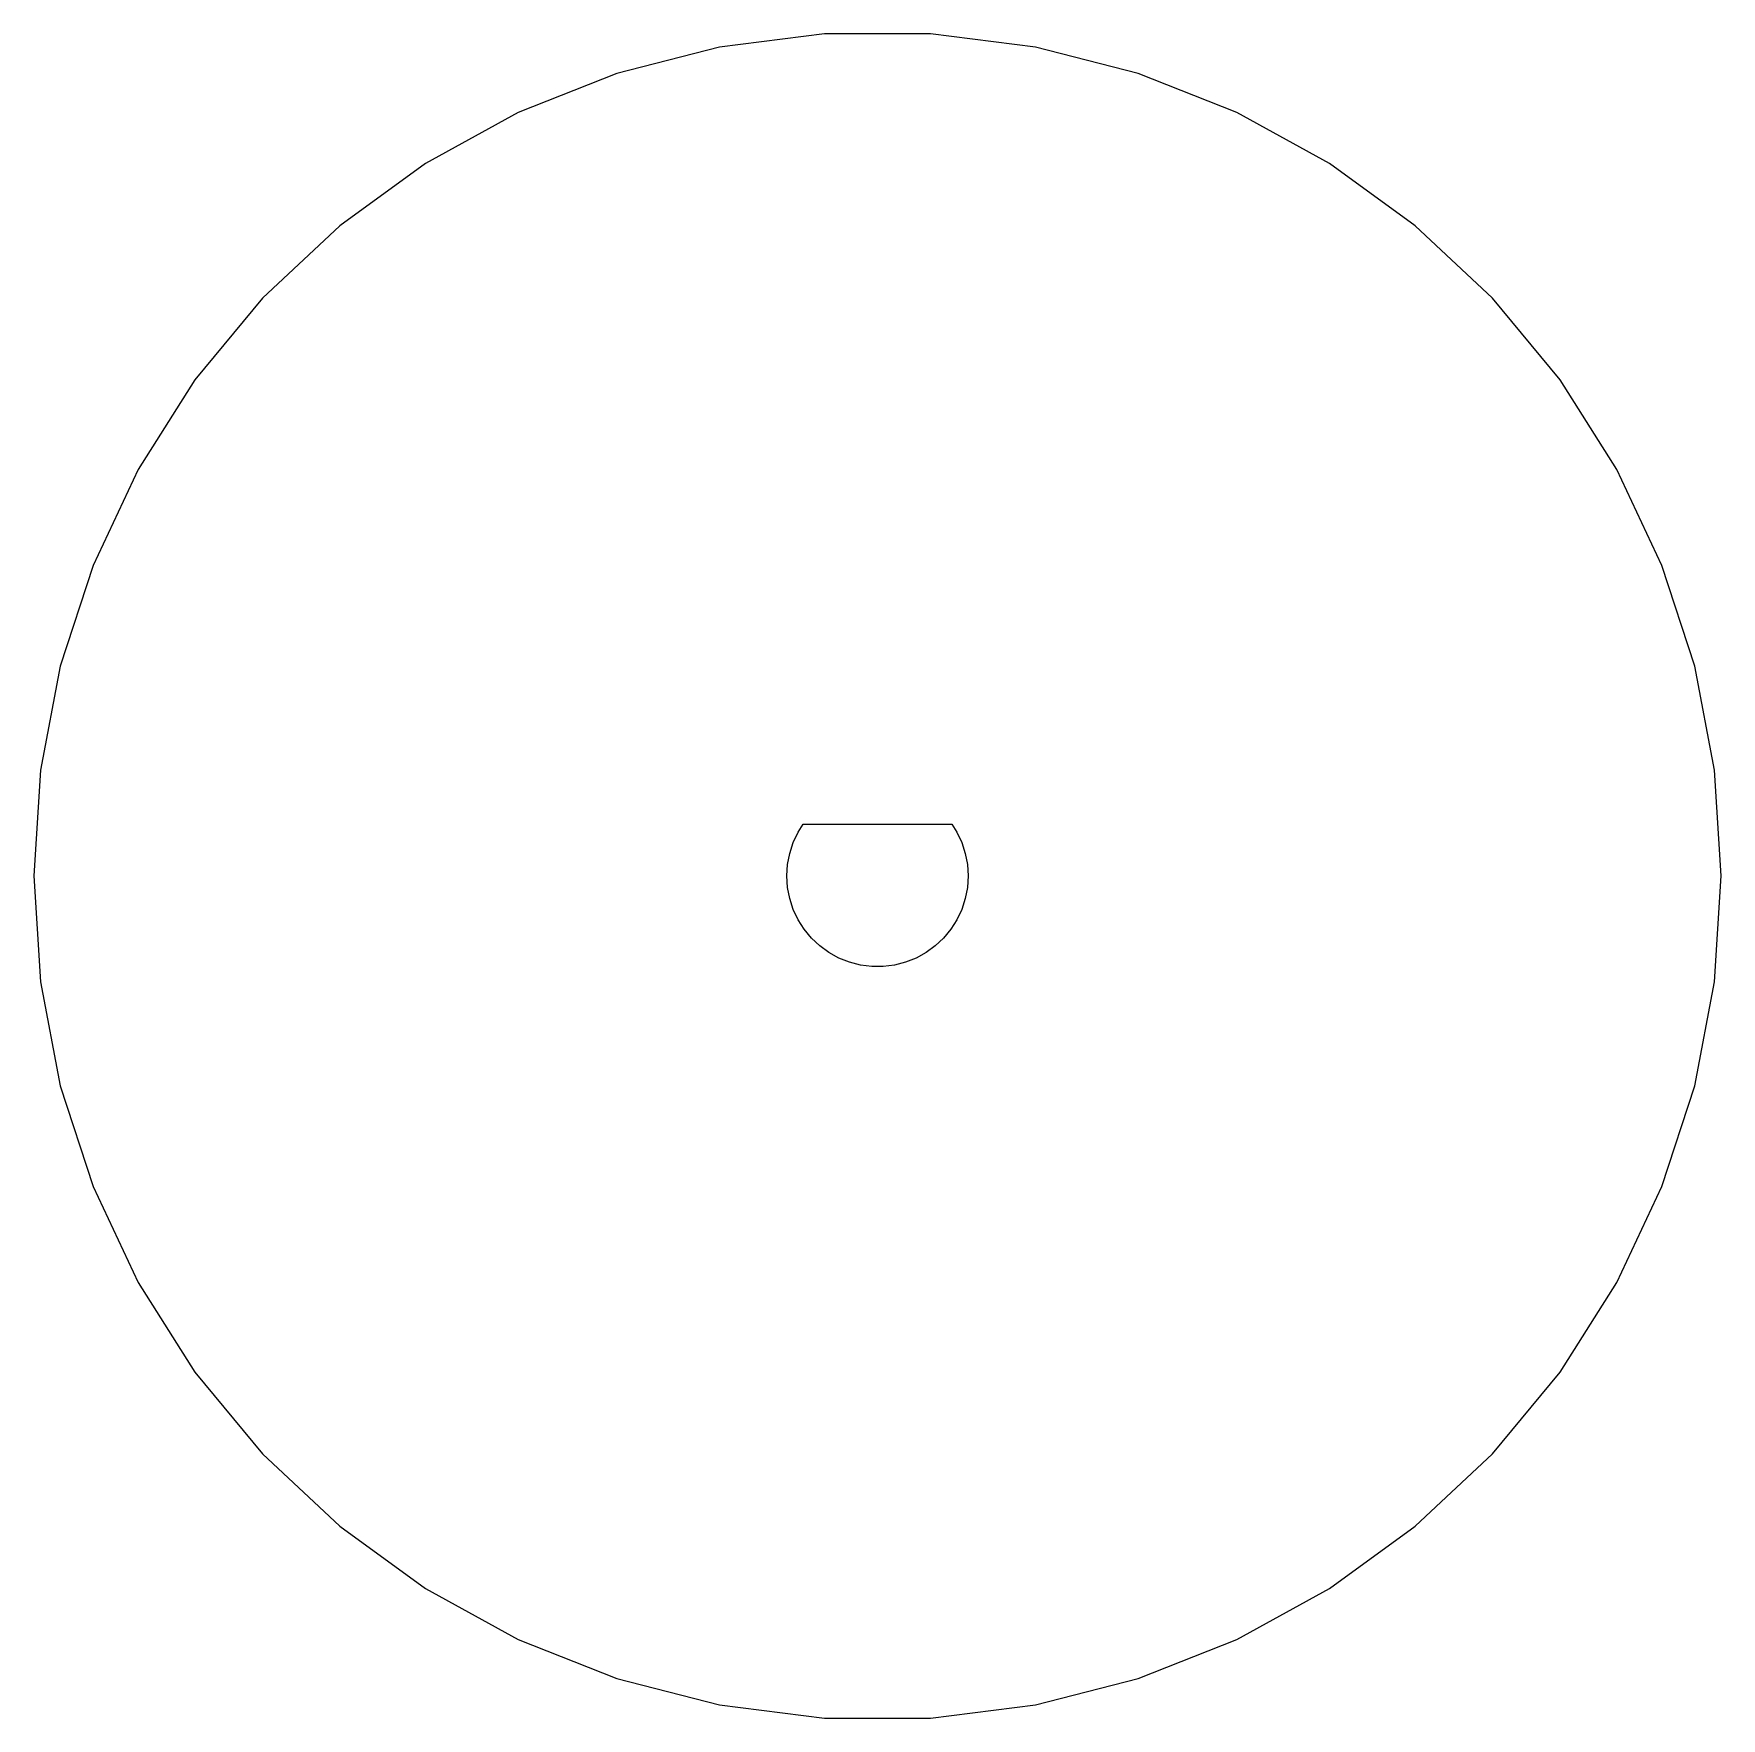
# Model space of a CAD drawing. Header units: metres. Extents: x -16 to 16, y 94 to 235.
# Drawn here: x -16.29 to 16.29, y 93.75 to 126.25 of the extents above.
import ezdxf

# ---------------------------------------------------------------- set-up
doc = ezdxf.new("R2010")
doc.units = ezdxf.units.M

msp = doc.modelspace()

# ---------------------------------------------------------------- linework, layer by layer
for p, q in [((-1.02264, 126.254), (-3.0518, 125.998)), ((1.02264, 126.254), (-1.02264, 126.254)), ((3.0518, 125.998), (1.02264, 126.254)), ((-3.0518, 125.998), (-5.03284, 125.489)), ((5.03284, 125.489), (3.0518, 125.998)), ((-5.03284, 125.489), (-6.93449, 124.737)), ((6.93449, 124.737), (5.03284, 125.489)), ((-6.93449, 124.737), (-8.72681, 123.751)), ((8.72681, 123.751), (6.93449, 124.737)), ((-8.72681, 123.751), (-10.3815, 122.549)), ((10.3815, 122.549), (8.72681, 123.751)), ((-10.3815, 122.549), (-11.8724, 121.149)), ((11.8724, 121.149), (10.3815, 122.549)), ((-11.8724, 121.149), (-13.1761, 119.573)), ((13.1761, 119.573), (11.8724, 121.149)), ((-13.1761, 119.573), (-14.2721, 117.846)), ((14.2721, 117.846), (13.1761, 119.573)), ((-14.2721, 117.846), (-15.1429, 115.995)), ((15.1429, 115.995), (14.2721, 117.846)), ((-15.1429, 115.995), (-15.7749, 114.05)), ((15.7749, 114.05), (15.1429, 115.995)), ((-15.7749, 114.05), (-16.1582, 112.041)), ((16.1582, 112.041), (15.7749, 114.05)), ((-16.1582, 112.041), (-16.2866, 110)), ((16.2866, 110), (16.1582, 112.041)), ((-1.62711, 110.644), (-1.53352, 110.843)), ((-1.53352, 110.843), (-1.43393, 111)), ((-1.43393, 111), (1.43393, 111)), ((1.43393, 111), (1.53352, 110.843)), ((1.53352, 110.843), (1.62711, 110.644)), ((-1.73619, 110.219), (-1.69501, 110.435)), ((-1.69501, 110.435), (-1.62711, 110.644)), ((1.62711, 110.644), (1.69501, 110.435)), ((1.69501, 110.435), (1.73619, 110.219)), ((-1.75, 110), (-1.73619, 110.219)), ((1.73619, 110.219), (1.75, 110)), ((-16.2866, 110), (-16.1582, 107.959)), ((-1.73619, 109.781), (-1.75, 110)), ((-1.69501, 109.565), (-1.73619, 109.781)), ((1.73619, 109.781), (1.69501, 109.565)), ((1.75, 110), (1.73619, 109.781)), ((16.1582, 107.959), (16.2866, 110)), ((-1.62711, 109.356), (-1.69501, 109.565)), ((1.69501, 109.565), (1.62711, 109.356)), ((-1.53352, 109.157), (-1.62711, 109.356)), ((-1.41577, 108.971), (-1.53352, 109.157)), ((1.53352, 109.157), (1.41577, 108.971)), ((1.62711, 109.356), (1.53352, 109.157)), ((-1.27568, 108.802), (-1.41577, 108.971)), ((-1.11548, 108.652), (-1.27568, 108.802)), ((1.27568, 108.802), (1.11548, 108.652)), ((1.41577, 108.971), (1.27568, 108.802)), ((-0.937683, 108.522), (-1.11548, 108.652)), ((-0.745102, 108.417), (-0.937683, 108.522)), ((0.937683, 108.522), (0.745102, 108.417)), ((1.11548, 108.652), (0.937683, 108.522)), ((-0.540771, 108.336), (-0.745102, 108.417)), ((-0.327911, 108.281), (-0.540771, 108.336)), ((-0.109879, 108.253), (-0.327911, 108.281)), ((0.109879, 108.253), (-0.109879, 108.253)), ((0.327911, 108.281), (0.109879, 108.253)), ((0.540771, 108.336), (0.327911, 108.281)), ((0.745102, 108.417), (0.540771, 108.336)), ((-16.1582, 107.959), (-15.7749, 105.95)), ((15.7749, 105.95), (16.1582, 107.959)), ((-15.7749, 105.95), (-15.1429, 104.005)), ((15.1429, 104.005), (15.7749, 105.95)), ((-15.1429, 104.005), (-14.2721, 102.154)), ((14.2721, 102.154), (15.1429, 104.005)), ((-14.2721, 102.154), (-13.1761, 100.427)), ((13.1761, 100.427), (14.2721, 102.154)), ((-13.1761, 100.427), (-11.8724, 98.851)), ((11.8724, 98.851), (13.1761, 100.427)), ((-11.8724, 98.851), (-10.3815, 97.4509)), ((10.3815, 97.4509), (11.8724, 98.851)), ((-10.3815, 97.4509), (-8.72681, 96.2487)), ((8.72681, 96.2487), (10.3815, 97.4509)), ((-8.72681, 96.2487), (-6.93449, 95.2634)), ((6.93449, 95.2634), (8.72681, 96.2487)), ((-6.93449, 95.2634), (-5.03284, 94.5105)), ((5.03284, 94.5105), (6.93449, 95.2634)), ((-5.03284, 94.5105), (-3.0518, 94.0019)), ((3.0518, 94.0019), (5.03284, 94.5105)), ((-3.0518, 94.0019), (-1.02264, 93.7455)), ((1.02264, 93.7455), (3.0518, 94.0019)), ((-1.02264, 93.7455), (1.02264, 93.7455))]:
    msp.add_line(p, q)

doc.saveas('drawing.dxf')
